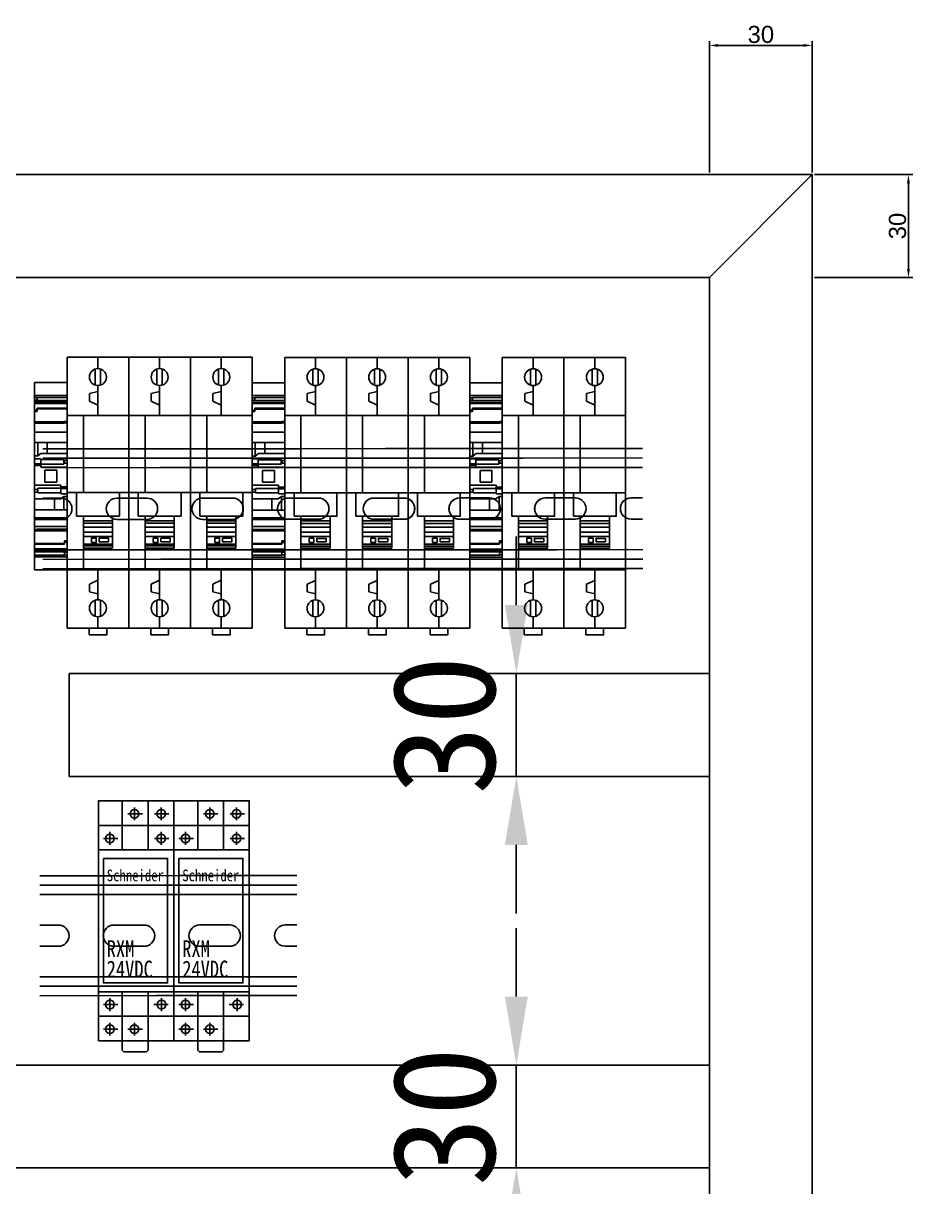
# Model space of a CAD drawing. Header units: millimetres. Extents: x -3630 to 1270, y -52213 to -49192.
# Drawn here: x -1474 to -1214.4, y -51630.3 to -51290.8 of the extents above; entities that cross this region are included whole.
import ezdxf

# ---------------------------------------------------------------- set-up
doc = ezdxf.new("R2010")
doc.units = ezdxf.units.MM
doc.layers.add('L', color=3, linetype='Continuous')
doc.styles.add('HZ', font='')
doc.styles.get("Standard").update_dxf_attribs({"font": 'arial.ttf'})
doc.styles.add('楷体', font='', dxfattribs={"width": 0.8})
doc.styles.get('HZ').set_extended_font_data('SimSun')
doc.styles.get('楷体').set_extended_font_data('FangSong')
doc.dimstyles.new('30', dxfattribs={"dimtxt": 30, "dimasz": 20, "dimexe": 6, "dimexo": 0, "dimgap": 6, "dimtad": 1, "dimtoh": 1, "dimdec": 1, "dimzin": 9, "dimdsep": 46, "dimtxsty": 'HZ', "dimcen": 0, "dimclrd": 1, "dimclre": 1, "dimclrt": 1, "dimadec": 0, "dimazin": 0, "dimtfac": 1, "dimtdec": 1, "dimtmove": 0, "dimatfit": 3, "dimfxl": 1, "dimlwd": -1, "dimlwe": -1, "dimarcsym": 0})
doc.dimstyles.new('副本 ISO-25', dxfattribs={"dimtxt": 5, "dimasz": 2.5, "dimexe": 1.25, "dimexo": 0.625, "dimtad": 1, "dimdsep": 46, "dimtxsty": 'Standard', "dimcen": 2.5, "dimclrd": 3, "dimclre": 3, "dimclrt": 3, "dimadec": 0, "dimazin": 0, "dimtfac": 1, "dimtmove": 0, "dimatfit": 3, "dimfxl": 1, "dimarcsym": 0})

# ---------------------------------------------------------------- blocks, each defined once
blk = doc.blocks.new('C65N-2P_03de370fa958f48bf2c6613e7f159905')
at = {"color": 2, "linetype": 'Continuous', "lineweight": 25}
for p, q in [((-1.818989403545856e-12, 39.5), (17.99999999999818, 39.5)), ((-1.818989403545856e-12, 22.5), (-1.818989403545856e-12, 39.5)), ((8.999999999998181, 39.5), (8.999999999998181, 36.19690861169511)), ((17.99999999999818, 39.5), (17.99999999999818, 22.5)), ((18, 39.5), (36, 39.5)), ((18, 22.5), (18, 39.5)), ((27, 39.5), (27, 36.19690861169511)), ((36, 39.5), (36, 22.5)), ((8.218997317006142, 36.07000226538548), (8.218997317006142, 31.39048869196813)), ((9.760421485603729, 36.0767718850957), (9.760421485603729, 31.38371907225792)), ((26.21899731700796, 36.07000226538548), (26.21899731700796, 31.39048869196813)), ((27.76042148560555, 36.0767718850957), (27.76042148560555, 31.38371907225792)), ((8.999999999998181, 31.26358234565851), (8.999999999998181, 22.5)), ((27, 31.26358234565851), (27, 22.5)), ((8.999999999998181, 29.51900140220096), (6.570888998450755, 28.91131308767217)), ((6.570888998450755, 28.91131308767217), (6.570888998450755, 26.72361036692746)), ((27, 29.51900140220096), (24.57088899845257, 28.91131308767217)), ((24.57088899845257, 28.91131308767217), (24.57088899845257, 26.72361036692746)), ((6.570888998450755, 26.72361036692746), (8.999999999998181, 25.56902735774929)), ((24.57088899845257, 26.72361036692746), (27, 25.56902735774929)), ((-1.818989403545856e-12, -22.5), (-1.818989403545856e-12, 22.5)), ((0, 22.5), (18, 22.5)), ((0, 22.5), (18, 22.5)), ((4.75520920641975, 22.5), (4.75520920641975, 0)), ((17.99999999999818, 22.5), (17.99999999999818, -22.5)), ((18, -22.5), (18, 22.5)), ((18.00000000000182, 22.5), (36.00000000000182, 22.5)), ((18.00000000000182, 22.5), (36.00000000000182, 22.5)), ((22.75520920642157, 22.5), (22.75520920642157, 0)), ((36, 22.5), (36, -22.5)), ((0, 0), (18, 0)), ((18.00000000000182, 0), (36.00000000000182, 0)), ((13.24479079357661, -8.210934408089088), (4.75520920641975, -8.210934408089088)), ((13.24479079357661, -8.95632244063745), (4.75520920641975, -8.95632244063745)), ((13.24479079357661, -10.04961606137658), (4.75520920641975, -10.04961606137658)), ((31.24479079357843, -8.210934408089088), (22.75520920642157, -8.210934408089088)), ((31.24479079357843, -8.95632244063745), (22.75520920642157, -8.95632244063745)), ((31.24479079357843, -10.04961606137658), (22.75520920642157, -10.04961606137658)), ((13.24479079357661, -11.50302357113469), (4.75520920641975, -11.50302357113469)), ((13.24479079357661, -12.78291208429437), (4.75520920641975, -12.78291208429437)), ((31.24479079357843, -11.50302357113469), (22.75520920642157, -11.50302357113469)), ((31.24479079357843, -12.78291208429437), (22.75520920642157, -12.78291208429437)), ((13.24479079357661, -15.01920012407936), (4.75520920641975, -15.01920012407936)), ((13.24479079357661, -15.56584693444893), (4.75520920641975, -15.56584693444893)), ((4.75520920641975, -16.15791853928386), (4.75520920641975, -22.5)), ((31.24479079357843, -15.01920012407936), (22.75520920642157, -15.01920012407936)), ((31.24479079357843, -15.56584693444893), (22.75520920642157, -15.56584693444893)), ((22.75520920642157, -16.15791853928386), (22.75520920642157, -22.5)), ((-3.637978807091713e-12, -39.5), (-3.637978807091713e-12, -22.5)), ((0, -22.5), (18, -22.5)), ((-1.818989403545856e-12, -22.5), (17.99999999999818, -22.5)), ((8.999999999998181, -31.26358234565851), (8.999999999998181, -22.5)), ((17.99999999999636, -22.5), (17.99999999999636, -39.5)), ((17.99999999999818, -39.5), (17.99999999999818, -22.5)), ((18.00000000000182, -22.5), (36.00000000000182, -22.5)), ((18, -22.5), (36, -22.5)), ((27, -31.26358234565851), (27, -22.5)), ((35.99999999999818, -22.5), (35.99999999999818, -39.5)), ((6.570888998448936, -26.72361036692746), (8.999999999996362, -25.56902735774929)), ((6.570888998448936, -28.91131308767217), (6.570888998448936, -26.72361036692746)), ((24.57088899845076, -26.72361036692746), (26.99999999999818, -25.56902735774929)), ((24.57088899845076, -28.91131308767217), (24.57088899845076, -26.72361036692746)), ((8.999999999996362, -29.51900140220096), (6.570888998448936, -28.91131308767217)), ((26.99999999999818, -29.51900140220096), (24.57088899845076, -28.91131308767217)), ((8.218997317004323, -36.07000226538548), (8.218997317004323, -31.39048869196813)), ((9.76042148560191, -36.0767718850957), (9.76042148560191, -31.38371907225792)), ((26.21899731700614, -36.07000226538548), (26.21899731700614, -31.39048869196813)), ((27.76042148560373, -36.0767718850957), (27.76042148560373, -31.38371907225792)), ((8.999999999996362, -39.5), (8.999999999996362, -36.19690861169511)), ((26.99999999999818, -39.5), (26.99999999999818, -36.19690861169511)), ((17.99999999999636, -39.5), (-3.637978807091713e-12, -39.5)), ((35.99999999999818, -39.5), (17.99999999999818, -39.5))]:
    blk.add_line(p, q, dxfattribs=at)
for points in [[(2.748893099667839, -6.848128602985526), (15.25110690032852, -6.848128602985526), (15.25110690032852, 0), (2.748893099667839, 0)], [(20.74889309966966, -6.848128602985526), (33.25110690033034, -6.848128602985526), (33.25110690033034, 0), (20.74889309966966, 0)], [(4.75520920641975, -16.15791853928386), (13.24479079357661, -16.15791853928386), (13.24479079357661, -6.848128602985526), (4.75520920641975, -6.848128602985526)], [(22.75520920642157, -16.15791853928386), (31.24479079357843, -16.15791853928386), (31.24479079357843, -6.848128602985526), (22.75520920642157, -6.848128602985526)], [(7.152528661999895, -14.57189293926785), (8.495106979780758, -14.57189293926785), (8.495106979780758, -13.27985809634993), (7.152528661999895, -13.27985809634993)], [(9.366829756107109, -14.32345091877505), (12.10162283541104, -14.32345091877505), (12.10162283541104, -13.32955889466393), (9.366829756107109, -13.32955889466393)], [(25.15252866200171, -14.57189293926785), (26.49510697978258, -14.57189293926785), (26.49510697978258, -13.27985809634993), (25.15252866200171, -13.27985809634993)], [(27.36682975610893, -14.32345091877505), (30.10162283541285, -14.32345091877505), (30.10162283541285, -13.32955889466393), (27.36682975610893, -13.32955889466393)], [(6.413315600093483, -41.5), (11.58668439989924, -41.5), (11.58668439989924, -39.5), (6.413315600093483, -39.5)], [(24.4133156000953, -41.5), (29.58668439990106, -41.5), (29.58668439990106, -39.5), (24.4133156000953, -39.5)]]:
    blk.add_lwpolyline(points, close=True, dxfattribs=at)
for centre in [(8.999999999998181, 33.73024547867681), (27, 33.73024547867681), (8.999999999996362, -33.73024547867681), (26.99999999999818, -33.73024547867681)]:
    blk.add_circle(centre, 2.466663133018301, dxfattribs=at)
for centre in [(8.999999999998181, 34.73024547867681), (27, 34.73024547867681), (8.999999999996362, -33.73024547867681), (26.99999999999818, -33.73024547867681)]:
    blk.add_ellipse(centre, major_axis=(-0.7810026829920389, 9.564524358516954e-17), ratio=0.4054687335898435, start_param=-6.283185307179585, end_param=0, dxfattribs=at)
blk = doc.blocks.new('C65N-1P_b9afe53b562733c67344d66d24a8d10c')
at = {"color": 2, "linetype": 'Continuous', "lineweight": 25}
for p, q in [((0, 39.5), (18, 39.5)), ((0, 22.5), (0, 39.5)), ((9, 39.5), (9, 36.19690861169511)), ((18, 39.5), (18, 22.5)), ((8.218997317007961, 36.07000226538548), (8.218997317007961, 31.39048869196813)), ((9.760421485605548, 36.0767718850957), (9.760421485605548, 31.38371907225792)), ((9, 31.26358234565851), (9, 22.5)), ((9, 29.51900140220096), (6.570888998452574, 28.91131308767217)), ((6.570888998452574, 28.91131308767217), (6.570888998452574, 26.72361036692746)), ((6.570888998452574, 26.72361036692746), (9, 25.56902735774929)), ((0, -22.5), (0, 22.5)), ((1.818989403545856e-12, 22.5), (18.00000000000182, 22.5)), ((1.818989403545856e-12, 22.5), (18.00000000000182, 22.5)), ((4.755209206421569, 22.5), (4.755209206421569, 0)), ((18, 22.5), (18, -22.5)), ((0, 0), (18.00000000000182, 0)), ((13.24479079357843, -8.210934408089088), (4.755209206421569, -8.210934408089088)), ((13.24479079357843, -8.95632244063745), (4.755209206421569, -8.95632244063745)), ((13.24479079357843, -10.04961606137658), (4.755209206421569, -10.04961606137658)), ((13.24479079357843, -11.50302357113469), (4.755209206421569, -11.50302357113469)), ((13.24479079357843, -12.78291208429437), (4.755209206421569, -12.78291208429437)), ((13.24479079357843, -15.01920012407936), (4.755209206421569, -15.01920012407936)), ((13.24479079357843, -15.56584693444893), (4.755209206421569, -15.56584693444893)), ((4.755209206421569, -16.15791853928386), (4.755209206421569, -22.5)), ((-1.818989403545856e-12, -39.5), (-1.818989403545856e-12, -22.5)), ((1.818989403545856e-12, -22.5), (18.00000000000182, -22.5)), ((0, -22.5), (18, -22.5)), ((9, -31.26358234565851), (9, -22.5)), ((17.99999999999818, -22.5), (17.99999999999818, -39.5)), ((6.570888998450755, -26.72361036692746), (8.999999999998181, -25.56902735774929)), ((6.570888998450755, -28.91131308767217), (6.570888998450755, -26.72361036692746)), ((8.999999999998181, -29.51900140220096), (6.570888998450755, -28.91131308767217)), ((8.218997317006142, -36.07000226538548), (8.218997317006142, -31.39048869196813)), ((9.760421485603729, -36.0767718850957), (9.760421485603729, -31.38371907225792)), ((8.999999999998181, -39.5), (8.999999999998181, -36.19690861169511)), ((17.99999999999818, -39.5), (-1.818989403545856e-12, -39.5))]:
    blk.add_line(p, q, dxfattribs=at)
for points in [[(2.748893099669658, -6.848128602985526), (15.25110690033034, -6.848128602985526), (15.25110690033034, 0), (2.748893099669658, 0)], [(4.755209206421569, -16.15791853928386), (13.24479079357843, -16.15791853928386), (13.24479079357843, -6.848128602985526), (4.755209206421569, -6.848128602985526)], [(7.152528662001714, -14.57189293926785), (8.495106979782577, -14.57189293926785), (8.495106979782577, -13.27985809634993), (7.152528662001714, -13.27985809634993)], [(9.366829756108928, -14.32345091877505), (12.10162283541285, -14.32345091877505), (12.10162283541285, -13.32955889466393), (9.366829756108928, -13.32955889466393)], [(6.413315600095302, -41.5), (11.58668439990106, -41.5), (11.58668439990106, -39.5), (6.413315600095302, -39.5)]]:
    blk.add_lwpolyline(points, close=True, dxfattribs=at)
for centre in [(9, 33.73024547867681), (8.999999999998181, -33.73024547867681)]:
    blk.add_circle(centre, 2.466663133018301, dxfattribs=at)
for centre in [(9, 34.73024547867681), (8.999999999998181, -33.73024547867681)]:
    blk.add_ellipse(centre, major_axis=(-0.7810026829920389, 9.564524358516954e-17), ratio=0.4054687335898435, start_param=-6.283185307179585, end_param=0, dxfattribs=at)
blk = doc.blocks.new('35mm导轨')
at = {"color": 7, "linetype": 'Continuous'}
for p, q in [((0, 0), (0, -34.02561068926661)), ((5.5, 0), (5.5, -34.27561068926661)), ((14.39999999999418, -5.399999999999636), (14.39999999999418, 0)), ((20.59999999999127, 0), (20.59999999999127, -5.399999999999636)), ((29.5, 0), (29.5, -34.27561068926661)), ((35, 0), (35, -34.52561131073162)), ((14.39999999999418, -30.39999999999964), (14.39999999999418, -21.60000000000036)), ((20.59999999999127, -21.60000000000036), (20.59999999999127, -30.39999999999964)), ((-6.214686436578631e-07, -40.02561099999912), (0, -75)), ((5.5, -40.27561068926661), (5.5, -75)), ((29.5, -40.27561068926661), (29.5, -75)), ((35, -40.52561068926661), (35, -75)), ((14.39999999999418, -55.39999999999964), (14.39999999999418, -46.60000000000036)), ((20.59999999999127, -46.60000000000036), (20.59999999999127, -55.39999999999964)), ((14.39999999999418, -75), (14.39999999999418, -71.60000000000036)), ((20.59999999999127, -71.60000000000036), (20.59999999999127, -75))]:
    blk.add_line(p, q, dxfattribs=at)
at = {"color": 2, "linetype": 'Continuous'}
for p, q in [((2.75, 0), (2.75, -34.40061131073162)), ((32.25, 0), (32.25, -34.15061131073162)), ((2.75, -40.40061131073162), (2.75, -75)), ((32.25, -40.15061131073162), (32.25, -75))]:
    blk.add_line(p, q, dxfattribs=at)
for p, q in [((0, -34.02561068926661), (-6.214686436578631e-07, -40.02561099999912)), ((5.5, -34.27561068926661), (5.5, -40.27561068926661)), ((29.5, -34.27561068926661), (29.5, -40.27561068926661)), ((35, -34.52561131073162), (35, -40.52561068926661))]:
    blk.add_line(p, q)
at = {"color": 2}
for p, q in [((2.75, -34.40061131073162), (2.75, -40.40061131073162)), ((32.25, -34.15061131073162), (32.25, -40.15061131073162))]:
    blk.add_line(p, q, dxfattribs=at)
at = {"color": 7, "linetype": 'Continuous'}
for centre, radius, start, end in [((17.5, -5.399999999999636), 3.100000000000023, 180, 0), ((17.5, -21.60000000000036), 3.099999999999909, 0, 180), ((17.5, -30.39999999999964), 3.100000000000023, 180, 0), ((17.5, -46.60000000000036), 3.099999999999909, 0, 180), ((17.5, -55.39999999999964), 3.100000000000023, 180, 0), ((17.5, -71.60000000000036), 3.099999999999909, 0, 180)]:
    blk.add_arc(centre, radius, start, end, dxfattribs=at)
blk = doc.blocks.new('CLIPFIX_35-select__2_bb72111953d41371e1bb3ac7ebdaca21')
at = {"color": 7, "linetype": 'Continuous', "lineweight": 25}
for p, q in [((-143.273107067098, 74.99999999999959), (-143.2731070670953, 65.4999999999996)), ((-139.544934370555, 74.99999999999986), (-143.273107067098, 74.99999999999959)), ((-138.9799467516003, 74.99999999999986), (-139.544934370555, 74.99999999999986)), ((-139.5449343705535, 65.49999999999986), (-139.544934370555, 74.99999999999986)), ((-138.9799467516003, 74.99999999999986), (-138.9799467515997, 66.29999999999711)), ((-138.9799467516003, 74.99999999999986), (-138.047904717491, 74.99999999999986)), ((-138.047904717491, 74.99999999999986), (-137.54395946588, 74.99999999999986)), ((-138.047904717491, 74.99999999999986), (-138.0479047174903, 65.49999999999986)), ((-137.54395946588, 65.49999999999987), (-137.54395946588, 74.99999999999986)), ((-137.54395946588, 74.99999999999986), (-137.2189543336282, 74.99999999999986)), ((-137.2189543336282, 65.49999999999987), (-137.2189543336282, 74.99999999999986)), ((-137.2189543336282, 74.99999999999986), (-135.8101222807148, 74.99999999999986)), ((-135.8101222807148, 74.99999999999986), (-135.8101222807142, 66.29999999999715)), ((-135.6015997361792, 74.99999999999986), (-135.8101222807148, 74.99999999999986)), ((-135.6015997361792, 74.99999999999986), (-131.9267611442885, 74.99999999999987)), ((-135.6015997361786, 66.2999999999973), (-135.6015997361792, 74.99999999999986)), ((-131.7421633947256, 74.99999999999987), (-131.9267611442885, 74.99999999999987)), ((-131.9267611442884, 74.19999999999679), (-131.9267611442885, 74.99999999999987)), ((-131.7421633947256, 74.99999999999987), (-131.7421633947255, 65.49999999999987)), ((-131.7421633947256, 74.99999999999987), (-131.5504124227612, 74.99999999999987)), ((-131.5504124227612, 74.19999999988777), (-131.5504124227612, 74.99999999999987)), ((-131.5504124227612, 74.99999999999987), (-130.6050969334854, 74.99999999999987)), ((-128.5896113231635, 74.99999999999987), (-130.6050969334854, 74.99999999999987)), ((-128.5896113231635, 74.99999999999987), (-128.147754074502, 74.99999999999987)), ((-128.147754074502, 65.49999999999987), (-128.147754074502, 74.99999999999987)), ((-125.8231070670854, 74.99999999999987), (-128.147754074502, 74.99999999999987)), ((-125.8231070670854, 74.99999999999987), (-125.8231070670854, 65.49999999999987)), ((-125.8231070670854, 74.99999999999987), (-122.5731070670856, 74.99999999999987)), ((-122.5731070670856, 74.99999999999987), (-122.5731070670856, 67.3584579617826)), ((-122.5731070670856, 74.99999999999987), (-120.6175934399522, 74.99999999999987)), ((-120.6175934399522, 73.99999999999662), (-120.6175934399522, 74.99999999999987)), ((-120.6175934399522, 74.99999999999987), (-119.8084256017743, 74.99999999999987)), ((-119.8084256017743, 73.99999999999662), (-119.8084256017743, 74.99999999999987)), ((-119.8084256017743, 74.99999999999987), (-118.6112521319348, 74.99999999999987)), ((-118.6112521319348, 67.29999999999666), (-118.6112521319348, 74.99999999999987)), ((-112.8231070670854, 74.99999999999987), (-118.6112521319348, 74.99999999999987)), ((-112.8231070670854, 74.99999999999987), (-112.8231070670855, 73.19999999999659)), ((-112.8231070670854, 74.99999999999987), (-112.3476339159428, 74.99999999999987)), ((-112.3476339159428, 74.99999999999987), (-112.3476339159428, 73.19999999999659)), ((-110.8731070670857, 74.99999999999987), (-112.3476339159428, 74.99999999999987)), ((-110.8731070670857, 74.99999999999987), (-110.8731070670857, 73.19999999999659)), ((-110.8731070670857, 74.99999999999987), (-110.0692594897923, 74.99999999999987)), ((-110.0692594897923, 74.08716444550144), (-110.0692594897923, 74.99999999999987)), ((-106.1231070670646, 74.99999999999987), (-110.0692594897923, 74.99999999999987)), ((-106.1231070670646, 65.49999999999987), (-106.1231070670646, 74.99999999999987)), ((-103.1231107314681, 74.99999999999987), (-106.1231070670646, 74.99999999999987)), ((-103.1231107314675, 65.49999999999987), (-103.1231107314681, 74.99999999999987)), ((-103.1231107314681, 74.99999999999987), (-100.473502925206, 74.99999999999987)), ((-100.4735029252054, 66.3000000001055), (-100.473502925206, 74.99999999999987)), ((-100.2040507395046, 74.99999999999987), (-100.473502925206, 74.99999999999987)), ((-100.0676651760673, 74.99999999999987), (-100.2040507395046, 74.99999999999987)), ((-100.2040507395046, 74.99999999999987), (-100.2040507395046, 65.49999999999987)), ((-100.0676651760667, 66.29999999999652), (-100.0676651760673, 74.99999999999987)), ((-97.11065884124004, 74.99999999999987), (-100.0676651760673, 74.99999999999987)), ((-96.68715966243721, 74.99999999999987), (-97.11065884124004, 74.99999999999987)), ((-97.11065884124004, 74.99999999999987), (-97.11065884123992, 74.19999999999604)), ((-96.68715966243704, 74.1999999999961), (-96.68715966243721, 74.99999999999987)), ((-94.72725980066127, 74.99999999999987), (-96.68715966243721, 74.99999999999987)), ((-94.72725980066127, 65.49999999999987), (-94.72725980066127, 74.99999999999987)), ((-94.40225466841326, 74.99999999999987), (-94.72725980066127, 74.99999999999987)), ((-94.40225466841326, 65.49999999999987), (-94.40225466841326, 74.99999999999987)), ((-93.89830941681493, 74.99999999999987), (-94.40225466841326, 74.99999999999987)), ((-93.89830941681429, 65.49999999999987), (-93.89830941681493, 74.99999999999987)), ((-93.81043410360205, 74.99999999999987), (-93.89830941681493, 74.99999999999987)), ((-93.810434103602, 74.19999999999615), (-93.81043410360205, 74.99999999999987)), ((-93.0439685964094, 74.99999999999987), (-93.81043410360205, 74.99999999999987)), ((-93.0439685964094, 74.99999999999987), (-93.04396859640913, 74.19999999999618)), ((-93.0439685964094, 74.99999999999987), (-92.4012797637429, 74.99999999999987)), ((-92.4012797637429, 74.99999999999987), (-92.4012797637415, 65.49999999999987)), ((-88.67310706708672, 74.99999999999987), (-92.4012797637429, 74.99999999999987)), ((-88.67310706708672, 74.99999999999987), (-88.67310706708672, 65.49999999999987)), ((-131.8785489581791, 74.19999999999675), (-131.9267611442884, 74.19999999999679)), ((-131.8785489581791, 74.19999999999675), (-131.8785489581786, 65.49999999999987)), ((-131.4727112089965, 74.19999999988777), (-131.5504124227612, 74.19999999988777)), ((-131.4727112089965, 74.19999999988777), (-131.4727112089959, 65.49999999999987)), ((-120.6175934399522, 73.99999999999662), (-120.805157874654, 73.99999999999662)), ((-120.805157874654, 67.29999999999666), (-120.805157874654, 73.99999999999662)), ((-120.6175934399522, 73.99999999999662), (-119.8084256017743, 73.99999999999662)), ((-119.5112548823106, 73.99999999999662), (-119.8084256017743, 73.99999999999662)), ((-119.5112548823106, 67.29999999999666), (-119.5112548823106, 73.99999999999662)), ((-114.2481070670857, 71.99999999999662), (-117.6981070670857, 71.99999999999662)), ((-117.6981070670857, 71.99999999999662), (-117.6981070670857, 68.49999999999667)), ((-114.2481070670857, 68.49999999999667), (-114.2481070670857, 71.99999999999662)), ((-113.3349620022361, 73.19999999999659), (-113.3349620022361, 65.49999999999987)), ((-113.3349620022361, 73.19999999999659), (-112.8231070670855, 73.19999999999659)), ((-112.8231070670855, 73.19999999999659), (-112.4349592518603, 73.19999999999659)), ((-112.4349592518603, 66.49999999999667), (-112.4349592518603, 73.19999999999659)), ((-112.3476339159428, 73.19999999999659), (-112.4349592518603, 73.19999999999659)), ((-111.1410562595168, 73.19999999999659), (-112.3476339159428, 73.19999999999659)), ((-111.1410562595168, 73.19999999999659), (-111.1410562595168, 66.49999999999667)), ((-111.1410562595168, 73.19999999999659), (-110.8731070670857, 73.19999999999659)), ((-106.1231070670646, 74.08716444550144), (-110.0692594897923, 74.08716444550144)), ((-110.0692594897923, 74.08716444550144), (-109.3731070670859, 73.1415420382173)), ((-109.3731070670857, 65.49999999999987), (-109.3731070670859, 73.1415420382173)), ((-96.68715966243704, 74.1999999999961), (-97.11065884123992, 74.19999999999604)), ((-96.34461439812992, 74.19999999999598), (-96.68715966243704, 74.1999999999961)), ((-96.34461439812992, 74.19999999999598), (-96.34461439812931, 65.49999999999987)), ((-96.1360918535777, 74.19999999999612), (-96.34461439812992, 74.19999999999598)), ((-96.13609185357727, 65.49999999999987), (-96.1360918535777, 74.19999999999612)), ((-93.04396859640913, 74.19999999999618), (-93.810434103602, 74.19999999999615)), ((-93.04396859640913, 74.19999999999618), (-92.96626738269005, 74.19999999999618)), ((-92.9662673826894, 65.49999999999987), (-92.96626738269005, 74.19999999999618)), ((-122.5731070670856, 69.21540635834438), (-125.8231070670854, 69.21540635834438)), ((-117.6981070670857, 68.49999999999667), (-114.2481070670857, 68.49999999999667)), ((-109.3731070670859, 71.28459364165543), (-106.1231070670646, 71.28459364165553)), ((-139.5449343705535, 65.49999999999986), (-143.2731070670953, 65.4999999999996)), ((-138.9022455378797, 65.49999999999986), (-139.5449343705535, 65.49999999999986)), ((-138.9022455378798, 66.29999999999711), (-138.9799467515997, 66.29999999999711)), ((-138.9022455378798, 66.29999999999711), (-138.1357800306897, 66.29999999999714)), ((-138.9022455378797, 65.49999999999986), (-138.9022455378798, 66.29999999999711)), ((-138.9022455378797, 65.49999999999986), (-138.1357800306897, 65.49999999999986)), ((-138.1357800306897, 66.29999999999714), (-138.1357800306897, 65.49999999999986)), ((-138.1357800306897, 65.49999999999986), (-138.0479047174903, 65.49999999999986)), ((-138.0479047174903, 65.49999999999986), (-137.54395946588, 65.49999999999987)), ((-137.2189543336282, 65.49999999999987), (-137.54395946588, 65.49999999999987)), ((-135.2590544718555, 65.49999999999986), (-137.2189543336282, 65.49999999999987)), ((-135.8101222807142, 66.29999999999715), (-135.6015997361786, 66.2999999999973)), ((-135.6015997361786, 66.2999999999973), (-135.2590544718555, 66.29999999999717)), ((-135.2590544718555, 66.29999999999717), (-134.8355552930597, 66.29999999999723)), ((-135.2590544718555, 66.29999999999717), (-135.2590544718555, 65.49999999999986)), ((-135.2590544718555, 65.49999999999986), (-134.8355552930597, 65.49999999999986)), ((-134.8355552930597, 65.49999999999986), (-134.8355552930597, 66.29999999999723)), ((-134.8355552930597, 65.49999999999986), (-131.8785489581786, 65.49999999999987)), ((-131.8785489581786, 65.49999999999987), (-131.7421633947255, 65.49999999999987)), ((-131.7421633947255, 65.49999999999987), (-131.4727112089959, 65.49999999999987)), ((-130.6050969334854, 65.49999999999987), (-131.4727112089959, 65.49999999999987)), ((-130.6050969334854, 65.49999999999987), (-128.5896113231635, 65.49999999999987)), ((-128.5896113231635, 65.49999999999987), (-128.147754074502, 65.49999999999987)), ((-128.147754074502, 65.49999999999987), (-125.8231070670854, 65.49999999999987)), ((-121.8769546443786, 66.41283555449169), (-125.8231070670854, 66.41283555449182)), ((-121.8769546443786, 65.49999999999987), (-125.8231070670854, 65.49999999999987)), ((-121.8769546443786, 66.41283555449169), (-122.5731070670856, 67.3584579617826)), ((-121.8769546443786, 65.49999999999987), (-121.8769546443786, 66.41283555449169)), ((-121.0731070670851, 65.49999999999987), (-121.8769546443786, 65.49999999999987)), ((-120.805157874654, 67.29999999999666), (-121.0731070670851, 67.29999999999666)), ((-121.0731070670851, 65.49999999999987), (-121.0731070670851, 67.29999999999666)), ((-121.0731070670851, 65.49999999999987), (-119.5985802182281, 65.49999999999987)), ((-120.805157874654, 67.29999999999666), (-119.5985802182281, 67.29999999999666)), ((-119.5985802182281, 65.49999999999987), (-119.5985802182281, 67.29999999999666)), ((-119.5985802182281, 67.29999999999666), (-119.5112548823106, 67.29999999999666)), ((-119.1231070670855, 65.49999999999987), (-119.5985802182281, 65.49999999999987)), ((-119.1231070670855, 67.29999999999666), (-119.5112548823106, 67.29999999999666)), ((-119.1231070670855, 67.29999999999666), (-119.1231070670855, 65.49999999999987)), ((-118.6112521319348, 67.29999999999666), (-119.1231070670855, 67.29999999999666)), ((-119.1231070670855, 65.49999999999987), (-113.3349620022361, 65.49999999999987)), ((-113.3349620022361, 65.49999999999987), (-112.1377885323966, 65.49999999999987)), ((-112.4349592518603, 66.49999999999667), (-112.3076003720902, 66.49999999999667)), ((-112.1377885323966, 66.26905989232083), (-112.3076003720902, 66.49999999999667)), ((-112.3076003720902, 66.49999999999667), (-111.2214410172461, 66.49999999999667)), ((-112.1377885323966, 65.49999999999987), (-112.1377885323966, 66.26905989232083)), ((-112.1377885323966, 66.26905989232083), (-111.3286206942185, 66.26905989232083)), ((-112.1377885323966, 65.49999999999987), (-111.3286206942185, 65.49999999999987)), ((-111.2214410172461, 66.49999999999667), (-111.3286206942185, 66.26905989232083)), ((-111.3286206942185, 66.26905989232083), (-111.3286206942185, 65.49999999999987)), ((-111.3286206942185, 65.49999999999987), (-109.3731070670857, 65.49999999999987)), ((-111.2214410172461, 66.49999999999667), (-111.1410562595168, 66.49999999999667)), ((-109.3731070670857, 65.49999999999987), (-106.1231070670646, 65.49999999999987)), ((-103.1231107314675, 65.49999999999987), (-106.1231070670646, 65.49999999999987)), ((-103.1231107314675, 65.49999999999987), (-100.3958017114417, 65.49999999999987)), ((-100.4735029252054, 66.3000000001055), (-100.3958017114417, 66.3000000001055)), ((-100.3958017114417, 66.3000000001055), (-100.3958017114417, 65.49999999999987)), ((-100.3958017114417, 65.49999999999987), (-100.2040507395046, 65.49999999999987)), ((-100.2040507395046, 65.49999999999987), (-100.019452989965, 65.49999999999987)), ((-100.0676651760667, 66.29999999999652), (-100.0194529899651, 66.29999999999646)), ((-100.0194529899651, 66.29999999999646), (-100.019452989965, 65.49999999999987)), ((-100.019452989965, 65.49999999999987), (-96.34461439812931, 65.49999999999987)), ((-96.34461439812931, 65.49999999999987), (-96.13609185357727, 65.49999999999987)), ((-96.13609185357727, 65.49999999999987), (-94.72725980066127, 65.49999999999987)), ((-94.72725980066127, 65.49999999999987), (-94.40225466841326, 65.49999999999987)), ((-94.40225466841326, 65.49999999999987), (-93.89830941681429, 65.49999999999987)), ((-93.89830941681429, 65.49999999999987), (-92.9662673826894, 65.49999999999987)), ((-92.9662673826894, 65.49999999999987), (-92.4012797637415, 65.49999999999987)), ((-92.4012797637415, 65.49999999999987), (-88.67310706708672, 65.49999999999987))]:
    blk.add_line(p, q, dxfattribs=at)
at = {"color": 2, "linetype": 'Continuous', "lineweight": 25}
for p, q in [((-130.6050969334854, 74.99999999999987), (-130.6050969334854, 65.49999999999987)), ((-128.5896113231635, 74.99999999999987), (-128.5896113231635, 65.49999999999987))]:
    blk.add_line(p, q, dxfattribs=at)
blk = doc.blocks.new('*D84')
at = {"color": 3, "lineweight": -2, "transparency": 16777216}
for p, q in [((-1243.124771575364, -51334.95915058597), (-1214.419183614957, -51334.95915058597)), ((-1215.669183614957, -51337.45915058597), (-1215.669183614957, -51362.45915058597)), ((-1243.124771575364, -51364.95915058597), (-1214.419183614957, -51364.95915058597))]:
    blk.add_line(p, q, dxfattribs=at)
at = {"color": 3, "transparency": 16777216}
for points in [[(-1216.085850281624, -51337.45915058597), (-1215.25251694829, -51337.45915058597), (-1215.669183614957, -51334.95915058597)], [(-1216.085850281624, -51362.45915058597), (-1215.25251694829, -51362.45915058597), (-1215.669183614957, -51364.95915058597)]]:
    blk.add_solid(points, dxfattribs=at)
at = {"layer": 'Defpoints', "color": 0, "transparency": 16777216}
for p in [(-1243.749771575364, -51334.95915058597), (-1243.749771575364, -51364.95915058597), (-1215.669183614957, -51364.95915058597)]:
    blk.add_point(p, dxfattribs=at)
at = {"color": 3, "transparency": 16777216, "insert": (-1218.84875387418, -51349.95915058596), "char_height": 5, "attachment_point": 5, "rotation": 90}
blk.add_mtext('30', dxfattribs=at)
blk = doc.blocks.new('*D85')
at = {"color": 3, "lineweight": -2, "transparency": 16777216}
for p, q in [((-1273.749771575363, -51334.33415058594), (-1273.749771575363, -51295.99379102667)), ((-1246.249771575363, -51297.24379102667), (-1271.249771575363, -51297.24379102667)), ((-1243.749771575363, -51334.33415058594), (-1243.749771575363, -51295.99379102667))]:
    blk.add_line(p, q, dxfattribs=at)
at = {"color": 3, "transparency": 16777216}
for points in [[(-1271.249771575363, -51296.82712436), (-1271.249771575363, -51297.66045769333), (-1273.749771575363, -51297.24379102667)], [(-1246.249771575363, -51296.82712436), (-1246.249771575363, -51297.66045769333), (-1243.749771575363, -51297.24379102667)]]:
    blk.add_solid(points, dxfattribs=at)
at = {"layer": 'Defpoints', "color": 0, "transparency": 16777216}
for p in [(-1273.749771575363, -51297.24379102667), (-1273.749771575363, -51334.95915058594), (-1243.749771575363, -51334.95915058594)]:
    blk.add_point(p, dxfattribs=at)
at = {"color": 3, "transparency": 16777216, "insert": (-1258.749771575363, -51294.06422076746), "char_height": 5, "attachment_point": 5}
blk.add_mtext('30', dxfattribs=at)
blk = doc.blocks.new('*D86')
at = {"color": 1, "transparency": 16777216}
for p, q in [((-1330.10589016224, -51460.55803680042), (-1330.10589016224, -51440.55803680042)), ((-1273.749771575364, -51480.55803680042), (-1336.10589016224, -51480.55803680042)), ((-1330.10589016224, -51480.55803680042), (-1330.10589016224, -51510.55803680042)), ((-1273.749771575364, -51510.55803680042), (-1336.10589016224, -51510.55803680042)), ((-1330.10589016224, -51530.55803680042), (-1330.10589016224, -51550.55803680042))]:
    blk.add_line(p, q, dxfattribs=at)
for points in [[(-1333.439223495573, -51460.55803680042), (-1326.772556828907, -51460.55803680042), (-1330.10589016224, -51480.55803680042)], [(-1333.439223495573, -51530.55803680042), (-1326.772556828907, -51530.55803680042), (-1330.10589016224, -51510.55803680042)]]:
    blk.add_solid(points, dxfattribs=at)
at = {"layer": 'Defpoints', "color": 0, "transparency": 16777216}
for p in [(-1273.749771575364, -51480.55803680042), (-1330.10589016224, -51510.55803680042), (-1273.749771575364, -51510.55803680042)]:
    blk.add_point(p, dxfattribs=at)
at = {"color": 1, "transparency": 16777216, "insert": (-1351.105890162254, -51495.5580368004), "char_height": 30, "attachment_point": 5, "rotation": 90, "style": 'HZ'}
blk.add_mtext('30', dxfattribs=at)
blk = doc.blocks.new('*D98')
at = {"color": 1, "transparency": 16777216}
for p, q in [((-1330.10589016224, -51574.81224654272), (-1330.10589016224, -51554.81224654272)), ((-1273.749771575364, -51594.81224654272), (-1336.10589016224, -51594.81224654272)), ((-1330.10589016224, -51594.81224654272), (-1330.10589016224, -51624.81224654272)), ((-1273.749771575364, -51624.81224654272), (-1336.10589016224, -51624.81224654272)), ((-1330.10589016224, -51644.81224654272), (-1330.10589016224, -51664.81224654272))]:
    blk.add_line(p, q, dxfattribs=at)
for points in [[(-1333.439223495573, -51574.81224654272), (-1326.772556828907, -51574.81224654272), (-1330.10589016224, -51594.81224654272)], [(-1333.439223495573, -51644.81224654272), (-1326.772556828907, -51644.81224654272), (-1330.10589016224, -51624.81224654272)]]:
    blk.add_solid(points, dxfattribs=at)
at = {"layer": 'Defpoints', "color": 0, "transparency": 16777216}
for p in [(-1273.749771575364, -51594.81224654272), (-1330.10589016224, -51624.81224654272), (-1273.749771575364, -51624.81224654272)]:
    blk.add_point(p, dxfattribs=at)
at = {"color": 1, "transparency": 16777216, "insert": (-1351.105890162254, -51609.81224654271), "char_height": 30, "attachment_point": 5, "rotation": 90, "style": 'HZ'}
blk.add_mtext('30', dxfattribs=at)
blk = doc.blocks.new('A$C1FA6488F')
for p, q in [((6.964841802138835, 73.24621951952577), (6.964841802138835, 66.11134118778864)), ((10.53619976062328, 71.35757744754665), (10.53619976062328, 67.58028734050458)), ((14.52771541313268, 73.24621951952577), (14.52771541313268, 66.11134118778864)), ((18.30914970999584, 71.35757744754665), (18.30914970999584, 67.58028734050458)), ((8.645482612308115, 69.46893239402561), (12.8470796206966, 69.46893239402561)), ((16.41843256144784, 69.46893239402561), (20.6200295696035, 69.46893239402561)), ((-0.001246716361492872, 66.11134118778864), (21.86353897326626, 66.11134118778864)), ((6.964841802138835, 66.08321779037942), (6.964841802138835, 58.94833945864229)), ((14.52771541313268, 66.08321779037942), (14.52771541313268, 58.94833945864229)), ((1.502766695106402, 62.30593066487927), (5.704363703262061, 62.30593066487927)), ((3.393483843421564, 64.1945757184003), (3.393483843421564, 60.41728561135824)), ((16.41843256144784, 62.30593066487927), (20.6200295696035, 62.30593066487927)), ((18.30914970999584, 64.1945757184003), (18.30914970999584, 60.41728561135824)), ((-0.001246716361492872, 58.94833945864229), (21.86353897326626, 58.94833945864229)), ((-0.001246716361492872, 17.57222297778935), (21.86353897326626, 17.57222297778935)), ((6.964841802138835, 17.57222297778935), (6.964841802138835, 10.43734464605222)), ((14.52771541313268, 17.54409958038013), (14.52771541313268, 10.40922124864301)), ((1.502766695106402, 13.7949358523183), (5.704363703262061, 13.7949358523183)), ((3.393483843421564, 15.68358090581023), (3.393483843421564, 11.90629079879727)), ((20.35952556203119, 13.7949358523183), (16.15792855387554, 13.7949358523183)), ((18.46880841371603, 15.68358090581023), (18.46880841371603, 11.90629079879727)), ((-0.001246716361492872, 10.43734464605222), (21.86353897326626, 10.43734464605222)), ((6.964841802138835, 10.40922124864301), (6.964841802138835, 3.27434291690588)), ((14.52771541313268, 10.40922124864301), (14.52771541313268, 3.27434291690588)), ((3.393483843421564, 8.52057917669299), (3.393483843421564, 4.743289069650928)), ((10.53619976062328, 8.52057917669299), (10.53619976062328, 4.743289069650928)), ((1.502766695106402, 6.631934123171959), (5.704363703262061, 6.631934123171959)), ((8.645482612308115, 6.631934123171959), (12.8470796206966, 6.631934123171959))]:
    blk.add_line(p, q)
for points in [[(-0.001246716361492872, 3.27434291690588), (21.99875328363851, 3.27434291690588), (21.99875328363851, 73.27434291690588), (-0.001246716361492872, 73.27434291690588)], [(1.502766695106402, 56.4582694513374), (20.18289816286415, 56.4582694513374), (20.18289816286415, 20.15432645994588), (1.502766695106402, 20.15432645994588)]]:
    blk.add_lwpolyline(points, close=True)
at = {"color": 1}
blk.add_lwpolyline([(6.964841802138835, 3.27434291690588), (14.51848567137495, 3.27434291690588), (14.51848567137495, 0.5000000000291038), (14.01848567137495, 2.91038304567337e-11), (7.464841802138835, 2.91038304567337e-11), (6.964841802138835, 0.5000000000291038)], close=True, dxfattribs=at)
for centre in [(10.53619976062328, 69.46893239402561), (18.30914970999584, 69.46893239402561), (3.393483843421564, 62.30593066487927), (18.30914970999584, 62.30593066487927), (3.393483843421564, 13.7949358523183), (18.46880841371603, 13.7949358523183), (3.393483843421564, 6.631934123171959), (10.53619976062328, 6.631934123171959)]:
    blk.add_circle(centre, 1.259096702342958)
at = {"layer": 'L', "color": 1, "lineweight": -3, "style": '楷体', "width": 0.8}
blk.add_text('Schneider', height=3.407553874308253, dxfattribs=at).set_placement((2.456756308441982, 49.79363246707362))
at = {"layer": 'L', "color": 5, "lineweight": -3, "style": '楷体', "width": 0.8}
for s, p in [('RXM', (2.453562431503087, 27.65552588002174)), ('24VDC', (2.453562431503087, 21.70388297559111))]:
    blk.add_text(s, height=4.932672343172404, dxfattribs=at).set_placement(p)

msp = doc.modelspace()

# ---------------------------------------------------------------- linework, layer by layer
for p, q in [((-1243.749771575363, -51334.95915058594), (-1273.749771575363, -51364.95915058594)), ((-1273.749771575363, -51364.95915058594), (-1703.749771575363, -51364.95915058594)), ((-1273.749771575363, -51364.95915058594), (-1273.749771575363, -52014.95915058597))]:
    msp.add_line(p, q)
at = {"color": 7}
for p, q in [((-1460.560276319108, -51510.55803680039), (-1460.560276319108, -51480.55803680039)), ((-1460.560276319108, -51480.55803680039), (-1273.749771575363, -51480.55803680039)), ((-1273.749771575363, -51510.55803680039), (-1460.560276319108, -51510.55803680039)), ((-1703.749771575363, -51594.81224654269), (-1273.749771575363, -51594.81224654269)), ((-1273.749771575363, -51624.81224654269), (-1703.749771575363, -51624.81224654269))]:
    msp.add_line(p, q, dxfattribs=at)
msp.add_lwpolyline([(-1703.749771575363, -51334.95915058594), (-1243.749771575363, -51334.95915058594), (-1243.749771575363, -52044.95915058594), (-1703.749771575363, -52044.95915058594)], close=True)

# ---------------------------------------------------------------- block references
for name, p in [('C65N-2P_03de370fa958f48bf2c6613e7f159905', (-1461.206161213424, -51427.74722039092)), ('C65N-1P_b9afe53b562733c67344d66d24a8d10c', (-1425.20616121342, -51427.74722039092)), ('C65N-2P_03de370fa958f48bf2c6613e7f159905', (-1397.706161213416, -51427.77070225941)), ('C65N-1P_b9afe53b562733c67344d66d24a8d10c', (-1361.706161213413, -51427.77070225941)), ('C65N-2P_03de370fa958f48bf2c6613e7f159905', (-1334.206161213409, -51427.77070225941)), ('A$C1FA6488F', (-1452.08990656909, -51590.9428029269)), ('A$C1FA6488F', (-1430.061092880154, -51590.9428029269))]:
    msp.add_blockref(name, p)
at = {"rotation": 90}
for p in [(-1395.70629394754, -51306.97411332383), (-1332.20616121342, -51306.99759519232), (-1268.706161213413, -51306.99759519232)]:
    msp.add_blockref('CLIPFIX_35-select__2_bb72111953d41371e1bb3ac7ebdaca21', p, dxfattribs=at)
at = {"color": 7, "rotation": 90.03069121160108}
for p in [(-1468.278216808335, -51449.96890512379), (-1393.278227568379, -51449.92873042368), (-1368.23081676939, -51449.91531345886), (-1469.130392540015, -51574.53552372525)]:
    msp.add_blockref('35mm导轨', p, dxfattribs=at)

# ---------------------------------------------------------------- dimensions: what is measured, and where the dimension line sits
dim = msp.add_linear_dim(base=(-1273.749771575363, -51297.24379102667), p1=(-1243.749771575363, -51334.95915058594), p2=(-1273.749771575363, -51334.95915058594), dimstyle='副本 ISO-25')
dim.commit()
dim.dimension.update_dxf_attribs({"geometry": '*D85', "text_midpoint": (-1258.749771575363, -51294.06422076746)})
dim = msp.add_linear_dim(base=(-1215.669183614957, -51364.95915058597), p1=(-1243.749771575363, -51334.95915058594), p2=(-1243.749771575363, -51364.95915058594), angle=90, dimstyle='副本 ISO-25')
dim.commit()
dim.dimension.update_dxf_attribs({"geometry": '*D84', "text_midpoint": (-1218.84875387418, -51349.95915058596)})
for base, p1, p2, picture, middle in [((-1330.10589016224, -51510.55803680042), (-1273.749771575363, -51480.55803680039), (-1273.749771575363, -51510.55803680039), '*D86', (-1330.105890162254, -51495.5580368004)), ((-1330.10589016224, -51624.81224654272), (-1273.749771575363, -51594.81224654269), (-1273.749771575363, -51624.81224654269), '*D98', (-1330.105890162254, -51609.81224654271))]:
    dim = msp.add_linear_dim(base=base, p1=p1, p2=p2, angle=90, dimstyle='30')
    dim.commit()
    dim.dimension.update_dxf_attribs({"geometry": picture, "text_midpoint": middle, "dimtype": 160})

doc.saveas('drawing.dxf')
